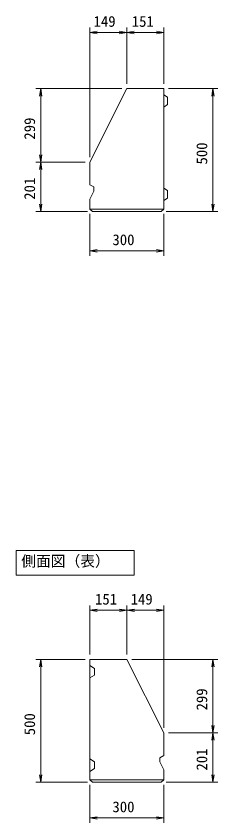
# Model space of a CAD drawing. Units: millimetres, scale not verified. Extents: x 0 to 84100, y 0 to 59400.
# Drawn here: x 22725 to 26825, y 12494 to 28907 of the extents above; entities that cross this region are included whole.
import ezdxf
from ezdxf.enums import TextEntityAlignment as Align

# ---------------------------------------------------------------- set-up
doc = ezdxf.new("R2010")
doc.units = ezdxf.units.MM
doc.header["$LTSCALE"] = 100
doc.layers.add('D-STR-DIM（寸法）', color=7, linetype='Continuous', lineweight=18)
doc.layers.add('D-STR（構造物外形線）', color=1, linetype='Continuous', lineweight=18)
doc.layers.add('D-TTL-TXT（文字）', color=7, linetype='Continuous')
doc.styles.add('ＭＳ ゴシック', font='')
doc.styles.get('ＭＳ ゴシック').set_extended_font_data('MS Gothic')

msp = doc.modelspace()

# ---------------------------------------------------------------- linework, layer by layer
at = {"layer": 'D-STR-DIM（寸法）'}
for p, q in [((24224.9, 26037.8), (24224.9, 28673.9)), ((24224.9, 28573.9), (24374.9, 28598.9)), ((24374.9, 28548.9), (24224.9, 28573.9)), ((24224.9, 28573.9), (24374.9, 28573.9)), ((24374.9, 28573.9), (24821.8, 28573.9)), ((24821.8, 28598.9), (24971.8, 28573.9)), ((24971.8, 28573.9), (24821.8, 28548.9)), ((24971.8, 28573.9), (24821.8, 28573.9)), ((24971.8, 27531.6), (24971.8, 28673.9)), ((24971.8, 27531.6), (24971.8, 28673.9)), ((24971.8, 28573.9), (25121.8, 28598.9)), ((25121.8, 28548.9), (24971.8, 28573.9)), ((24971.8, 28573.9), (25121.8, 28573.9)), ((25121.8, 28573.9), (25574.9, 28573.9)), ((25574.9, 28598.9), (25724.9, 28573.9)), ((25724.9, 28573.9), (25574.9, 28548.9)), ((25724.9, 28573.9), (25574.9, 28573.9)), ((25724.9, 27531.6), (25724.9, 28673.9)), ((24871.8, 27431.6), (23124.9, 27431.6)), ((23199.9, 27281.6), (23224.9, 27431.6)), ((23224.9, 27431.6), (23249.9, 27281.6)), ((23224.9, 27431.6), (23224.9, 27281.6)), ((25824.9, 27431.6), (26824.9, 27431.6)), ((26699.9, 27281.6), (26724.9, 27431.6)), ((26724.9, 27431.6), (26749.9, 27281.6)), ((26724.9, 27431.6), (26724.9, 27281.6)), ((23224.9, 27281.6), (23224.9, 26087.8)), ((26724.9, 27281.6), (26724.9, 25081.6)), ((24124.9, 25937.8), (23124.9, 25937.8)), ((24124.9, 25937.8), (23124.9, 25937.8)), ((23224.9, 25937.8), (23199.9, 26087.8)), ((23199.9, 25787.8), (23224.9, 25937.8)), ((23249.9, 26087.8), (23224.9, 25937.8)), ((23224.9, 25937.8), (23224.9, 26087.8)), ((23224.9, 25937.8), (23249.9, 25787.8)), ((23224.9, 25937.8), (23224.9, 25787.8)), ((23224.9, 25787.8), (23224.9, 25081.6)), ((23224.9, 24931.6), (23199.9, 25081.6)), ((23249.9, 25081.6), (23224.9, 24931.6)), ((23224.9, 24931.6), (23224.9, 25081.6)), ((26724.9, 24931.6), (26699.9, 25081.6)), ((26749.9, 25081.6), (26724.9, 24931.6)), ((26724.9, 24931.6), (26724.9, 25081.6)), ((24174.9, 24931.6), (23124.9, 24931.6)), ((24224.9, 24881.6), (24224.9, 24031.6)), ((25724.9, 24881.6), (25724.9, 24031.6)), ((25774.9, 24931.6), (26824.9, 24931.6)), ((24224.9, 24131.6), (24374.9, 24156.6)), ((24374.9, 24106.6), (24224.9, 24131.6)), ((24224.9, 24131.6), (24374.9, 24131.6)), ((24374.9, 24131.6), (25574.9, 24131.6)), ((25574.9, 24156.6), (25724.9, 24131.6)), ((25724.9, 24131.6), (25574.9, 24106.6)), ((25724.9, 24131.6), (25574.9, 24131.6)), ((22724.9, 18034.8), (22724.9, 17534.8)), ((22724.9, 18034.8), (25124.9, 18034.8)), ((25124.9, 18034.8), (25124.9, 17534.8)), ((22724.9, 17534.8), (25124.9, 17534.8)), ((24224.9, 15919.3), (24224.9, 16919.3)), ((24978, 15919.3), (24978, 16919.3)), ((24978, 15919.3), (24978, 16919.3)), ((25724.9, 14425.5), (25724.9, 16919.3)), ((24224.9, 16819.3), (24374.9, 16844.3)), ((24374.9, 16794.3), (24224.9, 16819.3)), ((24224.9, 16819.3), (24374.9, 16819.3)), ((24374.9, 16819.3), (24828, 16819.3)), ((24828, 16844.3), (24978, 16819.3)), ((24978, 16819.3), (24828, 16794.3)), ((24978, 16819.3), (24828, 16819.3)), ((24978, 16819.3), (25128, 16844.3)), ((25128, 16794.3), (24978, 16819.3)), ((24978, 16819.3), (25128, 16819.3)), ((25128, 16819.3), (25574.9, 16819.3)), ((25574.9, 16844.3), (25724.9, 16819.3)), ((25724.9, 16819.3), (25574.9, 16794.3)), ((25724.9, 16819.3), (25574.9, 16819.3)), ((24124.9, 15819.3), (23124.9, 15819.3)), ((23199.9, 15669.3), (23224.9, 15819.3)), ((23224.9, 15819.3), (23249.9, 15669.3)), ((23224.9, 15819.3), (23224.9, 15669.3)), ((25078, 15819.3), (26824.9, 15819.3)), ((26699.9, 15669.3), (26724.9, 15819.3)), ((26724.9, 15819.3), (26749.9, 15669.3)), ((26724.9, 15819.3), (26724.9, 15669.3)), ((23224.9, 15669.3), (23224.9, 13469.3)), ((26724.9, 15669.3), (26724.9, 14475.5)), ((26724.9, 14325.5), (26699.9, 14475.5)), ((26749.9, 14475.5), (26724.9, 14325.5)), ((26724.9, 14325.5), (26724.9, 14475.5)), ((25824.9, 14325.5), (26824.9, 14325.5)), ((25824.9, 14325.5), (26824.9, 14325.5)), ((26699.9, 14175.5), (26724.9, 14325.5)), ((26724.9, 14325.5), (26749.9, 14175.5)), ((26724.9, 14325.5), (26724.9, 14175.5)), ((26724.9, 14175.5), (26724.9, 13469.3)), ((23224.9, 13319.3), (23199.9, 13469.3)), ((23249.9, 13469.3), (23224.9, 13319.3)), ((23224.9, 13319.3), (23224.9, 13469.3)), ((26724.9, 13319.3), (26699.9, 13469.3)), ((26749.9, 13469.3), (26724.9, 13319.3)), ((26724.9, 13319.3), (26724.9, 13469.3)), ((24174.9, 13319.3), (23124.9, 13319.3)), ((25774.9, 13319.3), (26824.9, 13319.3)), ((24224.9, 13269.3), (24224.9, 12494.3)), ((25724.9, 13269.3), (25724.9, 12494.3)), ((24224.9, 12594.3), (24374.9, 12619.3)), ((24374.9, 12569.3), (24224.9, 12594.3)), ((24224.9, 12594.3), (24374.9, 12594.3)), ((24374.9, 12594.3), (25574.9, 12594.3)), ((25574.9, 12619.3), (25724.9, 12594.3)), ((25724.9, 12594.3), (25574.9, 12569.3)), ((25724.9, 12594.3), (25574.9, 12594.3))]:
    msp.add_line(p, q, dxfattribs=at)
at = {"layer": 'D-STR（構造物外形線）'}
for p, q in [((24971.8, 27431.6), (24224.9, 25937.8)), ((25724.9, 27431.6), (24971.8, 27431.6)), ((25724.9, 27431.6), (25724.9, 25031.6)), ((25724.9, 27431.6), (25724.9, 24981.6)), ((25724.9, 27306.6), (25799.9, 27256.6)), ((25799.9, 27256.6), (25799.9, 27106.6)), ((25799.9, 27106.6), (25724.9, 27056.6)), ((24224.9, 25937.8), (24224.9, 25478.2)), ((24305.8, 25432.5), (24224.9, 25478.2)), ((24305.8, 25344.9), (24224.9, 25183.1)), ((24305.8, 25432.5), (24305.8, 25344.9)), ((25724.9, 25406.6), (25799.9, 25356.6)), ((25799.9, 25356.6), (25799.9, 25206.6)), ((24224.9, 25183.1), (24224.9, 24981.6)), ((25799.9, 25206.6), (25724.9, 25156.6)), ((25724.9, 24981.6), (24224.9, 24981.6)), ((24224.9, 24981.6), (24274.9, 24931.6)), ((25724.9, 24981.6), (25674.9, 24931.6)), ((25674.9, 24931.6), (24274.9, 24931.6)), ((24224.9, 15819.3), (24224.9, 13419.3)), ((24224.9, 15819.3), (24978, 15819.3)), ((24224.9, 15819.3), (24224.9, 13369.3)), ((24978, 15819.3), (25724.9, 14325.5)), ((24224.9, 15696.8), (24314.9, 15636.8)), ((24314.9, 15636.8), (24314.9, 15501.8)), ((24314.9, 15501.8), (24224.9, 15441.8)), ((25724.9, 14325.5), (25724.9, 13865.9)), ((24224.9, 13796.8), (24314.9, 13736.8)), ((25644, 13820.2), (25724.9, 13865.9)), ((25644, 13820.2), (25644, 13732.7)), ((24314.9, 13736.8), (24314.9, 13601.8)), ((25644, 13732.7), (25724.9, 13570.8)), ((24314.9, 13601.8), (24224.9, 13541.8)), ((25724.9, 13570.8), (25724.9, 13369.3)), ((24224.9, 13369.3), (25724.9, 13369.3)), ((24224.9, 13369.3), (24274.9, 13319.3)), ((24274.9, 13319.3), (25674.9, 13319.3)), ((25724.9, 13369.3), (25674.9, 13319.3))]:
    msp.add_line(p, q, dxfattribs=at)

# ---------------------------------------------------------------- texts
at = {"layer": 'D-STR-DIM（寸法）', "style": 'ＭＳ ゴシック'}
for s, p in [('149', (24298.3, 28623.9)), ('151', (25075, 28623.9)), ('300', (24681.7, 24181.6)), ('151', (24328.1, 16869.3)), ('149', (25051.4, 16869.3)), ('300', (24681.7, 12644.3))]:
    msp.add_text(s, height=219.9, dxfattribs=at).set_placement(p, align=Align.BOTTOM_LEFT)
for s, p in [('299', (23174.9, 26394.6)), ('500', (26674.9, 25888.4)), ('201', (23174.9, 25171.2)), ('299', (26674.9, 14782.3)), ('500', (23174.9, 14276.1)), ('201', (26674.9, 13559))]:
    msp.add_text(s, height=219.9, rotation=90, dxfattribs=at).set_placement(p, align=Align.BOTTOM_LEFT)
at = {"layer": 'D-TTL-TXT（文字）', "style": 'ＭＳ ゴシック'}
msp.add_text('側面図（表）', height=219.9, dxfattribs=at).set_placement((22828.2, 17643.9), align=Align.BOTTOM_LEFT)

doc.saveas('drawing.dxf')
